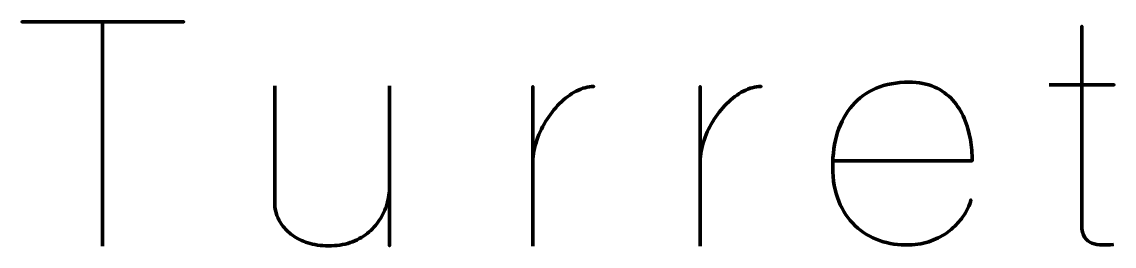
# Model space of a CAD drawing. Header units: centimetres. Extents: x -211 to 242, y -245 to 228.
# Drawn here: x 101.9 to 163.2, y 15.5 to 28.2 of the extents above; entities that cross this region are included whole.
import ezdxf

# ---------------------------------------------------------------- set-up
doc = ezdxf.new("R2010")
doc.units = ezdxf.units.CM
doc.header["$MEASUREMENT"] = 0
doc.layers.add('Layer 1', color=7, linetype='Continuous')

msp = doc.modelspace()

# ---------------------------------------------------------------- linework, layer by layer
at = {"layer": 'Layer 1', "color": 30, "lineweight": 211}
for points, knots in [([(106.41496, 15.54813), (106.41496, 15.54813), (106.41496, 28.15081), (106.41496, 28.15081), (106.41496, 28.15081), (106.41496, 28.15081), (101.88778, 28.15081), (101.88778, 28.15081), (101.88778, 28.15081), (101.88778, 28.15081), (110.97709, 28.15081), (110.97709, 28.15081), (110.97709, 28.15081), (110.97709, 28.15081), (106.41496, 28.15081), (106.41496, 28.15081), (106.41496, 28.15081), (106.41496, 28.15081), (106.41496, 15.54813), (106.41496, 15.54813)], [0, 0, 0, 0, 0.2, 0.2, 0.2, 0.2, 0.4, 0.4, 0.4, 0.4, 0.6, 0.6, 0.6, 0.6, 0.8, 0.8, 0.8, 0.8, 1, 1, 1, 1]), ([(163.17073, 15.63553), (162.95515, 15.61805), (162.73957, 15.61222), (162.52981, 15.61805), (162.52981, 15.61805), (162.32006, 15.62387), (162.1307, 15.65592), (161.95882, 15.72001), (161.95882, 15.72001), (161.78694, 15.78119), (161.65001, 15.89189), (161.54514, 16.04921), (161.54514, 16.04921), (161.44317, 16.20652), (161.39074, 16.43084), (161.38782, 16.71925), (161.38782, 16.71925), (161.38782, 16.85618), (161.38782, 17.08923), (161.38782, 17.41552), (161.38782, 17.41552), (161.38782, 17.74471), (161.38782, 18.14092), (161.38782, 18.60995), (161.38782, 18.60995), (161.38782, 19.07898), (161.38782, 19.59171), (161.38782, 20.14814), (161.38782, 20.14814), (161.38782, 20.70457), (161.38782, 21.27848), (161.38782, 21.87278), (161.38782, 21.87278), (161.38782, 22.46708), (161.38782, 23.05264), (161.38782, 23.63238), (161.38782, 23.63238), (161.38782, 24.21211), (161.38782, 24.75689), (161.38782, 25.26962), (161.38782, 25.26962), (161.38782, 25.78235), (161.38782, 26.23681), (161.38782, 26.6301), (161.38782, 26.6301), (161.38782, 27.0263), (161.38782, 27.33511), (161.38782, 27.56234), (161.38782, 27.56234), (161.38782, 27.78666), (161.38782, 27.90319), (161.38782, 27.9061), (161.38782, 27.9061), (161.38782, 27.90319), (161.38782, 27.78666), (161.38782, 27.56234), (161.38782, 27.56234), (161.38782, 27.33511), (161.38782, 27.0263), (161.38782, 26.6301), (161.38782, 26.6301), (161.38782, 26.23681), (161.38782, 25.78235), (161.38782, 25.26962), (161.38782, 25.26962), (161.38782, 24.75689), (161.38782, 24.21211), (161.38782, 23.63238), (161.38782, 23.63238), (161.38782, 23.05264), (161.38782, 22.46708), (161.38782, 21.87278), (161.38782, 21.87278), (161.38782, 21.27848), (161.38782, 20.70457), (161.38782, 20.14814), (161.38782, 20.14814), (161.38782, 19.59171), (161.38782, 19.07898), (161.38782, 18.60995), (161.38782, 18.60995), (161.38782, 18.14092), (161.38782, 17.74471), (161.38782, 17.41552), (161.38782, 17.41552), (161.38782, 17.08923), (161.38782, 16.85618), (161.38782, 16.71925), (161.38782, 16.71925), (161.39074, 16.43084), (161.44317, 16.20652), (161.54514, 16.04921), (161.54514, 16.04921), (161.65001, 15.89189), (161.78694, 15.78119), (161.95882, 15.72001), (161.95882, 15.72001), (162.1307, 15.65592), (162.32006, 15.62387), (162.52981, 15.61805), (162.52981, 15.61805), (162.73957, 15.61222), (162.95515, 15.61805), (163.17073, 15.63553)], [0, 0, 0, 0, 0.03846154, 0.03846154, 0.03846154, 0.03846154, 0.07692308, 0.07692308, 0.07692308, 0.07692308, 0.11538462, 0.11538462, 0.11538462, 0.11538462, 0.15384615, 0.15384615, 0.15384615, 0.15384615, 0.19230769, 0.19230769, 0.19230769, 0.19230769, 0.23076923, 0.23076923, 0.23076923, 0.23076923, 0.26923077, 0.26923077, 0.26923077, 0.26923077, 0.30769231, 0.30769231, 0.30769231, 0.30769231, 0.34615385, 0.34615385, 0.34615385, 0.34615385, 0.38461538, 0.38461538, 0.38461538, 0.38461538, 0.42307692, 0.42307692, 0.42307692, 0.42307692, 0.46153846, 0.46153846, 0.46153846, 0.46153846, 0.5, 0.5, 0.5, 0.5, 0.53846154, 0.53846154, 0.53846154, 0.53846154, 0.57692308, 0.57692308, 0.57692308, 0.57692308, 0.61538462, 0.61538462, 0.61538462, 0.61538462, 0.65384615, 0.65384615, 0.65384615, 0.65384615, 0.69230769, 0.69230769, 0.69230769, 0.69230769, 0.73076923, 0.73076923, 0.73076923, 0.73076923, 0.76923077, 0.76923077, 0.76923077, 0.76923077, 0.80769231, 0.80769231, 0.80769231, 0.80769231, 0.84615385, 0.84615385, 0.84615385, 0.84615385, 0.88461538, 0.88461538, 0.88461538, 0.88461538, 0.92307692, 0.92307692, 0.92307692, 0.92307692, 0.96153846, 0.96153846, 0.96153846, 0.96153846, 1, 1, 1, 1]), ([(116.08109, 24.55005), (116.08109, 24.54713), (116.08109, 24.46265), (116.08109, 24.29659), (116.08109, 24.29659), (116.08109, 24.13054), (116.08109, 23.90622), (116.08109, 23.62364), (116.08109, 23.62364), (116.08109, 23.33814), (116.08109, 23.01477), (116.08109, 22.65353), (116.08109, 22.65353), (116.08109, 22.2952), (116.08109, 21.91648), (116.08109, 21.52319), (116.08109, 21.52319), (116.08109, 21.12699), (116.08109, 20.73661), (116.08109, 20.35207), (116.08109, 20.35207), (116.08109, 19.9646), (116.08109, 19.60336), (116.08109, 19.27125), (116.08109, 19.27125), (116.08109, 18.93623), (116.08109, 18.64782), (116.08109, 18.40602), (116.08109, 18.40602), (116.08109, 18.16713), (116.08109, 17.99525), (116.08109, 17.89038), (116.08109, 17.89038), (116.08109, 17.72723), (116.11314, 17.5437), (116.18306, 17.34269), (116.18306, 17.34269), (116.25006, 17.13876), (116.35785, 16.93483), (116.50643, 16.73091), (116.50643, 16.73091), (116.655, 16.52407), (116.84436, 16.33471), (117.08033, 16.15991), (117.08033, 16.15991), (117.31922, 15.98512), (117.60472, 15.84528), (117.93683, 15.73749), (117.93683, 15.73749), (118.27185, 15.6297), (118.66222, 15.57144), (119.10504, 15.56561), (119.10504, 15.56561), (119.55368, 15.56561), (119.95862, 15.62679), (120.31986, 15.74914), (120.31986, 15.74914), (120.68401, 15.87441), (121.00156, 16.04629), (121.27832, 16.26479), (121.27832, 16.26479), (121.55216, 16.48328), (121.78231, 16.73382), (121.96875, 17.01932), (121.96875, 17.01932), (122.1552, 17.3019), (122.29504, 17.60197), (122.38826, 17.92242), (122.38826, 17.92242), (122.4844, 18.23997), (122.53101, 18.56334), (122.53101, 18.8867), (122.53101, 18.8867), (122.53101, 18.56334), (122.4844, 18.23997), (122.38826, 17.92242), (122.38826, 17.92242), (122.29504, 17.60197), (122.1552, 17.3019), (121.96875, 17.01932), (121.96875, 17.01932), (121.78231, 16.73382), (121.55216, 16.48328), (121.27832, 16.26479), (121.27832, 16.26479), (121.00156, 16.04629), (120.68401, 15.87441), (120.31986, 15.74914), (120.31986, 15.74914), (119.95862, 15.62679), (119.55368, 15.56561), (119.10504, 15.56561), (119.10504, 15.56561), (118.66222, 15.57144), (118.27185, 15.6297), (117.93683, 15.73749), (117.93683, 15.73749), (117.60472, 15.84528), (117.31922, 15.98512), (117.08033, 16.15991), (117.08033, 16.15991), (116.84436, 16.33471), (116.655, 16.52407), (116.50643, 16.73091), (116.50643, 16.73091), (116.35785, 16.93483), (116.25006, 17.13876), (116.18306, 17.34269), (116.18306, 17.34269), (116.11314, 17.5437), (116.08109, 17.72723), (116.08109, 17.89038), (116.08109, 17.89038), (116.08109, 17.99525), (116.08109, 18.16713), (116.08109, 18.40602), (116.08109, 18.40602), (116.08109, 18.64782), (116.08109, 18.93623), (116.08109, 19.27125), (116.08109, 19.27125), (116.08109, 19.60336), (116.08109, 19.9646), (116.08109, 20.35207), (116.08109, 20.35207), (116.08109, 20.73661), (116.08109, 21.12699), (116.08109, 21.52319), (116.08109, 21.52319), (116.08109, 21.91648), (116.08109, 22.2952), (116.08109, 22.65353), (116.08109, 22.65353), (116.08109, 23.01477), (116.08109, 23.33814), (116.08109, 23.62364), (116.08109, 23.62364), (116.08109, 23.90622), (116.08109, 24.13054), (116.08109, 24.29659), (116.08109, 24.29659), (116.08109, 24.46265), (116.08109, 24.54713), (116.08109, 24.55005)], [0, 0, 0, 0, 0.02777778, 0.02777778, 0.02777778, 0.02777778, 0.05555556, 0.05555556, 0.05555556, 0.05555556, 0.08333333, 0.08333333, 0.08333333, 0.08333333, 0.11111111, 0.11111111, 0.11111111, 0.11111111, 0.13888889, 0.13888889, 0.13888889, 0.13888889, 0.16666667, 0.16666667, 0.16666667, 0.16666667, 0.19444444, 0.19444444, 0.19444444, 0.19444444, 0.22222222, 0.22222222, 0.22222222, 0.22222222, 0.25, 0.25, 0.25, 0.25, 0.27777778, 0.27777778, 0.27777778, 0.27777778, 0.30555556, 0.30555556, 0.30555556, 0.30555556, 0.33333333, 0.33333333, 0.33333333, 0.33333333, 0.36111111, 0.36111111, 0.36111111, 0.36111111, 0.38888889, 0.38888889, 0.38888889, 0.38888889, 0.41666667, 0.41666667, 0.41666667, 0.41666667, 0.44444444, 0.44444444, 0.44444444, 0.44444444, 0.47222222, 0.47222222, 0.47222222, 0.47222222, 0.5, 0.5, 0.5, 0.5, 0.52777778, 0.52777778, 0.52777778, 0.52777778, 0.55555556, 0.55555556, 0.55555556, 0.55555556, 0.58333333, 0.58333333, 0.58333333, 0.58333333, 0.61111111, 0.61111111, 0.61111111, 0.61111111, 0.63888889, 0.63888889, 0.63888889, 0.63888889, 0.66666667, 0.66666667, 0.66666667, 0.66666667, 0.69444444, 0.69444444, 0.69444444, 0.69444444, 0.72222222, 0.72222222, 0.72222222, 0.72222222, 0.75, 0.75, 0.75, 0.75, 0.77777778, 0.77777778, 0.77777778, 0.77777778, 0.80555556, 0.80555556, 0.80555556, 0.80555556, 0.83333333, 0.83333333, 0.83333333, 0.83333333, 0.86111111, 0.86111111, 0.86111111, 0.86111111, 0.88888889, 0.88888889, 0.88888889, 0.88888889, 0.91666667, 0.91666667, 0.91666667, 0.91666667, 0.94444444, 0.94444444, 0.94444444, 0.94444444, 0.97222222, 0.97222222, 0.97222222, 0.97222222, 1, 1, 1, 1]), ([(122.53101, 24.55005), (122.53101, 24.55005), (122.53101, 15.56561), (122.53101, 15.56561), (122.53101, 15.56561), (122.53101, 15.56561), (122.53101, 24.55005), (122.53101, 24.55005)], [0, 0, 0, 0, 0.5, 0.5, 0.5, 0.5, 1, 1, 1, 1]), ([(147.42174, 20.3375), (147.42174, 20.3375), (155.23505, 20.3375), (155.23505, 20.3375), (155.23505, 20.3375), (155.23797, 20.73079), (155.20301, 21.1299), (155.13309, 21.54358), (155.13309, 21.54358), (155.06317, 21.95435), (154.94664, 22.35055), (154.78641, 22.73218), (154.78641, 22.73218), (154.62619, 23.11382), (154.40769, 23.45758), (154.13676, 23.76056), (154.13676, 23.76056), (153.86292, 24.06645), (153.52498, 24.30825), (153.12295, 24.48596), (153.12295, 24.48596), (152.72093, 24.66366), (152.24024, 24.75689), (151.68673, 24.7598), (151.68673, 24.7598), (150.99629, 24.75689), (150.38451, 24.64327), (149.85138, 24.41895), (149.85138, 24.41895), (149.32117, 24.19463), (148.87253, 23.87417), (148.51129, 23.45467), (148.51129, 23.45467), (148.14714, 23.03807), (147.87038, 22.53408), (147.68393, 21.95143), (147.68393, 21.95143), (147.49748, 21.36587), (147.40426, 20.71039), (147.40426, 19.98791), (147.40426, 19.98791), (147.40717, 19.26251), (147.5237, 18.6216), (147.74511, 18.071), (147.74511, 18.071), (147.96943, 17.52039), (148.27823, 17.05719), (148.67443, 16.69012), (148.67443, 16.69012), (149.06772, 16.32014), (149.52219, 16.04338), (150.03783, 15.86276), (150.03783, 15.86276), (150.55056, 15.68214), (151.10116, 15.60057), (151.68673, 15.61805), (151.68673, 15.61805), (152.15576, 15.63553), (152.57235, 15.71127), (152.93651, 15.84528), (152.93651, 15.84528), (153.30066, 15.9822), (153.6182, 16.15117), (153.88914, 16.3551), (153.88914, 16.3551), (154.15715, 16.55902), (154.38147, 16.7746), (154.5621, 17.00184), (154.5621, 17.00184), (154.74272, 17.22907), (154.88255, 17.44465), (154.9816, 17.64858), (154.9816, 17.64858), (155.08065, 17.84959), (155.14183, 18.01856), (155.16514, 18.15257), (155.16514, 18.15257), (155.14183, 18.01856), (155.08065, 17.84959), (154.9816, 17.64858), (154.9816, 17.64858), (154.88255, 17.44465), (154.74272, 17.22907), (154.5621, 17.00184), (154.5621, 17.00184), (154.38147, 16.7746), (154.15715, 16.55902), (153.88914, 16.3551), (153.88914, 16.3551), (153.6182, 16.15117), (153.30066, 15.9822), (152.93651, 15.84528), (152.93651, 15.84528), (152.57235, 15.71127), (152.15576, 15.63553), (151.68673, 15.61805), (151.68673, 15.61805), (151.10116, 15.60057), (150.55056, 15.68214), (150.03783, 15.86276), (150.03783, 15.86276), (149.52219, 16.04338), (149.06772, 16.32014), (148.67443, 16.69012), (148.67443, 16.69012), (148.27823, 17.05719), (147.96943, 17.52039), (147.74511, 18.071), (147.74511, 18.071), (147.5237, 18.6216), (147.40717, 19.26251), (147.40426, 19.98791), (147.40426, 19.98791), (147.40426, 20.71039), (147.49748, 21.36587), (147.68393, 21.95143), (147.68393, 21.95143), (147.87038, 22.53408), (148.14714, 23.03807), (148.51129, 23.45467), (148.51129, 23.45467), (148.87253, 23.87417), (149.32117, 24.19463), (149.85138, 24.41895), (149.85138, 24.41895), (150.38451, 24.64327), (150.99629, 24.75689), (151.68673, 24.7598), (151.68673, 24.7598), (152.24024, 24.75689), (152.72093, 24.66366), (153.12295, 24.48596), (153.12295, 24.48596), (153.52498, 24.30825), (153.86292, 24.06645), (154.13676, 23.76056), (154.13676, 23.76056), (154.40769, 23.45758), (154.62619, 23.11382), (154.78641, 22.73218), (154.78641, 22.73218), (154.94664, 22.35055), (155.06317, 21.95435), (155.13309, 21.54358), (155.13309, 21.54358), (155.20301, 21.1299), (155.23797, 20.73079), (155.23505, 20.3375), (155.23505, 20.3375), (155.23505, 20.3375), (147.42174, 20.3375), (147.42174, 20.3375)], [0, 0, 0, 0, 0.02631579, 0.02631579, 0.02631579, 0.02631579, 0.05263158, 0.05263158, 0.05263158, 0.05263158, 0.07894737, 0.07894737, 0.07894737, 0.07894737, 0.10526316, 0.10526316, 0.10526316, 0.10526316, 0.13157895, 0.13157895, 0.13157895, 0.13157895, 0.15789474, 0.15789474, 0.15789474, 0.15789474, 0.18421053, 0.18421053, 0.18421053, 0.18421053, 0.21052632, 0.21052632, 0.21052632, 0.21052632, 0.23684211, 0.23684211, 0.23684211, 0.23684211, 0.26315789, 0.26315789, 0.26315789, 0.26315789, 0.28947368, 0.28947368, 0.28947368, 0.28947368, 0.31578947, 0.31578947, 0.31578947, 0.31578947, 0.34210526, 0.34210526, 0.34210526, 0.34210526, 0.36842105, 0.36842105, 0.36842105, 0.36842105, 0.39473684, 0.39473684, 0.39473684, 0.39473684, 0.42105263, 0.42105263, 0.42105263, 0.42105263, 0.44736842, 0.44736842, 0.44736842, 0.44736842, 0.47368421, 0.47368421, 0.47368421, 0.47368421, 0.5, 0.5, 0.5, 0.5, 0.52631579, 0.52631579, 0.52631579, 0.52631579, 0.55263158, 0.55263158, 0.55263158, 0.55263158, 0.57894737, 0.57894737, 0.57894737, 0.57894737, 0.60526316, 0.60526316, 0.60526316, 0.60526316, 0.63157895, 0.63157895, 0.63157895, 0.63157895, 0.65789474, 0.65789474, 0.65789474, 0.65789474, 0.68421053, 0.68421053, 0.68421053, 0.68421053, 0.71052632, 0.71052632, 0.71052632, 0.71052632, 0.73684211, 0.73684211, 0.73684211, 0.73684211, 0.76315789, 0.76315789, 0.76315789, 0.76315789, 0.78947368, 0.78947368, 0.78947368, 0.78947368, 0.81578947, 0.81578947, 0.81578947, 0.81578947, 0.84210526, 0.84210526, 0.84210526, 0.84210526, 0.86842105, 0.86842105, 0.86842105, 0.86842105, 0.89473684, 0.89473684, 0.89473684, 0.89473684, 0.92105263, 0.92105263, 0.92105263, 0.92105263, 0.94736842, 0.94736842, 0.94736842, 0.94736842, 0.97368421, 0.97368421, 0.97368421, 0.97368421, 1, 1, 1, 1]), ([(159.55248, 24.60248), (159.55248, 24.60248), (163.20569, 24.60248), (163.20569, 24.60248), (163.20569, 24.60248), (163.20569, 24.60248), (159.55248, 24.60248), (159.55248, 24.60248)], [0, 0, 0, 0, 0.5, 0.5, 0.5, 0.5, 1, 1, 1, 1]), ([(130.57156, 20.12775), (130.56282, 20.53269), (130.624, 20.94345), (130.75218, 21.35713), (130.75218, 21.35713), (130.88036, 21.77081), (131.05807, 22.16701), (131.2853, 22.54574), (131.2853, 22.54574), (131.51545, 22.92446), (131.77764, 23.25948), (132.07479, 23.55663), (132.07479, 23.55663), (132.36903, 23.85378), (132.68366, 24.08684), (133.01286, 24.25872), (133.01286, 24.25872), (133.34205, 24.4306), (133.66834, 24.51509), (133.99753, 24.51509), (133.99753, 24.51509), (133.66834, 24.51509), (133.34205, 24.4306), (133.01286, 24.25872), (133.01286, 24.25872), (132.68366, 24.08684), (132.36903, 23.85378), (132.07479, 23.55663), (132.07479, 23.55663), (131.77764, 23.25948), (131.51545, 22.92446), (131.2853, 22.54574), (131.2853, 22.54574), (131.05807, 22.16701), (130.88036, 21.77081), (130.75218, 21.35713), (130.75218, 21.35713), (130.624, 20.94345), (130.56282, 20.53269), (130.57156, 20.12775)], [0, 0, 0, 0, 0.1, 0.1, 0.1, 0.1, 0.2, 0.2, 0.2, 0.2, 0.3, 0.3, 0.3, 0.3, 0.4, 0.4, 0.4, 0.4, 0.5, 0.5, 0.5, 0.5, 0.6, 0.6, 0.6, 0.6, 0.7, 0.7, 0.7, 0.7, 0.8, 0.8, 0.8, 0.8, 0.9, 0.9, 0.9, 0.9, 1, 1, 1, 1]), ([(130.57156, 15.54813), (130.57156, 15.54813), (130.57156, 24.51509), (130.57156, 24.51509), (130.57156, 24.51509), (130.57156, 24.51509), (130.57156, 15.54813), (130.57156, 15.54813)], [0, 0, 0, 0, 0.5, 0.5, 0.5, 0.5, 1, 1, 1, 1]), ([(139.95802, 20.12775), (139.94928, 20.53269), (140.01046, 20.94345), (140.13864, 21.35713), (140.13864, 21.35713), (140.26682, 21.77081), (140.44453, 22.16701), (140.67176, 22.54574), (140.67176, 22.54574), (140.90191, 22.92446), (141.1641, 23.25948), (141.46125, 23.55663), (141.46125, 23.55663), (141.75549, 23.85378), (142.07012, 24.08684), (142.39932, 24.25872), (142.39932, 24.25872), (142.72851, 24.4306), (143.0548, 24.51509), (143.38399, 24.51509), (143.38399, 24.51509), (143.0548, 24.51509), (142.72851, 24.4306), (142.39932, 24.25872), (142.39932, 24.25872), (142.07012, 24.08684), (141.75549, 23.85378), (141.46125, 23.55663), (141.46125, 23.55663), (141.1641, 23.25948), (140.90191, 22.92446), (140.67176, 22.54574), (140.67176, 22.54574), (140.44453, 22.16701), (140.26682, 21.77081), (140.13864, 21.35713), (140.13864, 21.35713), (140.01046, 20.94345), (139.94928, 20.53269), (139.95802, 20.12775)], [0, 0, 0, 0, 0.1, 0.1, 0.1, 0.1, 0.2, 0.2, 0.2, 0.2, 0.3, 0.3, 0.3, 0.3, 0.4, 0.4, 0.4, 0.4, 0.5, 0.5, 0.5, 0.5, 0.6, 0.6, 0.6, 0.6, 0.7, 0.7, 0.7, 0.7, 0.8, 0.8, 0.8, 0.8, 0.9, 0.9, 0.9, 0.9, 1, 1, 1, 1]), ([(139.95802, 15.54813), (139.95802, 15.54813), (139.95802, 24.51509), (139.95802, 24.51509), (139.95802, 24.51509), (139.95802, 24.51509), (139.95802, 15.54813), (139.95802, 15.54813)], [0, 0, 0, 0, 0.5, 0.5, 0.5, 0.5, 1, 1, 1, 1])]:
    msp.add_open_spline(points, degree=3, knots=knots, dxfattribs=at)

doc.saveas('drawing.dxf')
